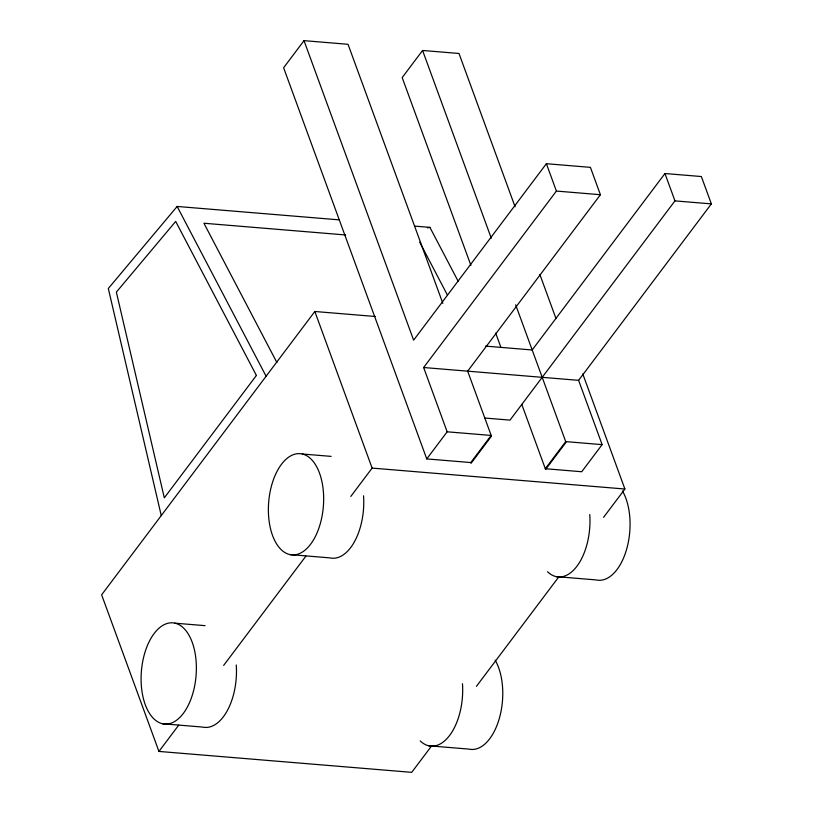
<?xml version="1.0" encoding="UTF-8"?>
<svg xmlns="http://www.w3.org/2000/svg" width="813" height="813" viewBox="0 0 813 813"><rect width="100%" height="100%" fill="white"/><g stroke="black" fill="none" stroke-linecap="round" stroke-linejoin="round"><path stroke-width="1.22" d="M442.851 303.391L348.035 44.298L304.011 40.65L283.615 67.764L426.754 458.918L470.778 462.556L491.184 435.443L447.16 431.805L426.754 458.918M515.096 206.797L458.989 53.475L422.577 50.467L402.181 77.581L470.9 265.363M375.484 316.511L314.824 311.491L101.635 594.821L158.942 751.425L411.713 772.35L431.51 746.039M470.778 462.556L471.052 463.298L491.448 436.185L467.658 371.165L600.421 194.714L590.411 167.356L546.387 163.708L413.624 340.159L304.011 40.65M447.16 431.805L423.634 367.517L556.397 191.065L546.387 163.708M158.942 751.425L178.738 725.125M223.656 665.42L305.891 556.133M350.81 496.428L372.13 468.095L314.824 311.491M602.128 444.63L565.716 441.611L545.32 468.725L581.722 471.743L602.128 444.63L578.602 380.342L711.365 203.89L701.355 176.533L664.953 173.525L532.18 349.976L485.442 346.104M664.953 173.525L674.963 200.882L510.005 420.118L484.731 418.024M476.428 686.335L558.663 577.057M603.581 517.353L624.902 489.02L582.789 373.939M338.919 219.835L177.143 206.451L108.322 288.483L161.259 515.584M427.425 227.843L429.914 227.376L458.197 281.339M556.397 191.065L600.421 194.714M674.963 200.882L711.365 203.89M414.752 226.116L429.914 227.376M345.688 234.977L203.921 223.24L276.908 362.557M423.634 367.517L578.602 380.342M302.304 454A50.782 27.429 -85.3 0 1 316.216 534.741A50.782 27.429 -85.3 0 1 269.57 524.1A50.782 27.429 -85.3 0 1 302.304 454L331.125 456.378M372.13 468.095L624.902 489.02M289.753 554.557L329.834 557.881A50.782 27.429 -85.3 0 0 363.543 495.798M556.051 576.6L596.142 579.923A50.782 27.429 -85.3 0 0 626.417 549.944A50.782 27.429 -85.3 0 0 622.463 490.991M175.008 623.175A50.782 27.429 -85.3 0 1 188.921 703.926A50.782 27.429 -85.3 0 1 142.275 693.276A50.782 27.429 -85.3 0 1 175.008 623.175L205.079 625.664M162.458 723.743L202.539 727.066A50.782 27.429 -85.3 0 0 236.248 664.973M428.756 745.785L468.847 749.098A50.782 27.429 -85.3 0 0 499.121 719.119A50.782 27.429 -85.3 0 0 495.168 660.176M419.701 242.172L447.363 294.977M177.143 206.451L266.105 376.236M539.883 274.54L555.98 318.513M422.577 50.467L491.296 238.25M515.655 304.804L565.99 442.353L545.584 469.467L521.794 404.447M495.686 333.106L500.91 347.375M589.76 514.517A50.782 27.429 -85.3 0 1 577.179 565.899A50.782 27.429 -85.3 0 1 547.515 571.752M462.465 683.703A50.782 27.429 -85.3 0 1 449.884 735.084A50.782 27.429 -85.3 0 1 420.219 740.938M256.4 375.454L164.317 497.841L116.361 292.121L175.689 221.41L256.4 375.454"/></g></svg>
